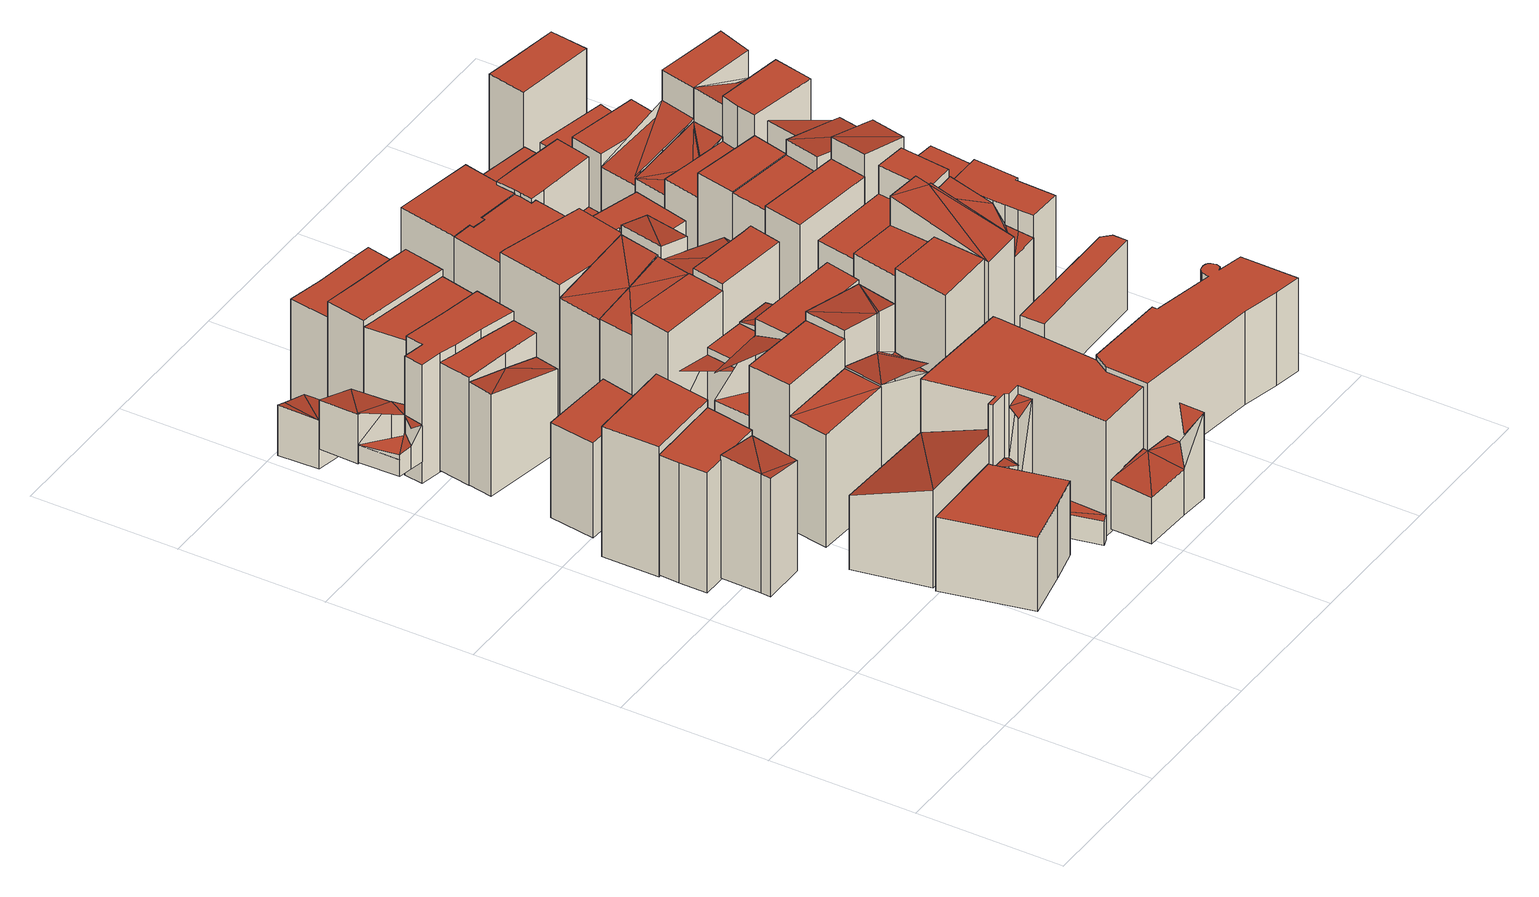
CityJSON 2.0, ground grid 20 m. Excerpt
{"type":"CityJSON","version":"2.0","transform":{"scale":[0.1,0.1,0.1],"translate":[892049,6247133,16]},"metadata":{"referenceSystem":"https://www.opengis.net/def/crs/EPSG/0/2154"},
"CityObjects":{
"building1":{"type":"Building","attributes":{"class":"Building"},"children":["building1-1"]},
"building1-1":{"type":"BuildingPart","parents":["building1"],"geometry":[{"type":"Solid","lod":"2.2","boundaries":[[[[0,1,2]],[[3,0,4]],[[2,4,0]],[[5,6,7,8,9]],[[2,1,8,9]],[[1,0,7,8]],[[0,3,6,7]],[[3,4,5,6]],[[4,2,9,5]]]],"semantics":{"surfaces":[{"type":"RoofSurface","rf_azimuth":337.53,"rf_slope":12.89},{"type":"GroundSurface"},{"type":"WallSurface","on_footprint_edge":true}],"values":[[0,0,0,1,2,2,2,2,2]]}}]},
"building2":{"type":"Building","attributes":{"class":"Building"},"children":["building2-1"]},
"building2-1":{"type":"BuildingPart","parents":["building2"],"geometry":[{"type":"Solid","lod":"2.2","boundaries":[[[[10,11,12,13,14]],[[15,16,17,18,19]],[[19,18,13,14]],[[18,17,12,13]],[[17,16,11,12]],[[16,15,10,11]],[[15,19,14,10]]]],"semantics":{"surfaces":[{"type":"GroundSurface"},{"type":"RoofSurface"},{"type":"WallSurface","on_footprint_edge":true}],"values":[[0,1,2,2,2,2,2]]}}]},
"building3":{"type":"Building","attributes":{"class":"Building"},"children":["building3-1"]},
"building3-1":{"type":"BuildingPart","parents":["building3"],"geometry":[{"type":"Solid","lod":"2.2","boundaries":[[[[20,21,22,23]],[[24,25,26,27]],[[27,26,22,23]],[[26,25,21,22]],[[25,24,20,21]],[[24,27,23,20]]]],"semantics":{"surfaces":[{"type":"GroundSurface"},{"type":"RoofSurface"},{"type":"WallSurface","on_footprint_edge":true}],"values":[[0,1,2,2,2,2]]}}]},
"building4":{"type":"Building","attributes":{"class":"Building"},"children":["building4-1"]},
"building4-1":{"type":"BuildingPart","parents":["building4"],"geometry":[{"type":"Solid","lod":"2.2","boundaries":[[[[28,29,30,31]],[[32,33,34,35]],[[35,34,30,31]],[[34,33,29,30]],[[33,32,28,29]],[[32,35,31,28]]]],"semantics":{"surfaces":[{"type":"GroundSurface"},{"type":"RoofSurface"},{"type":"WallSurface","on_footprint_edge":true}],"values":[[0,1,2,2,2,2]]}}]},
"building5":{"type":"Building","attributes":{"class":"Building"},"children":["building5-1"]},
"building5-1":{"type":"BuildingPart","parents":["building5"],"geometry":[{"type":"Solid","lod":"2.2","boundaries":[[[[36,37,38,39,40]],[[41,42,43,44,45]],[[45,44,39,40]],[[44,43,38,39]],[[43,42,37,38]],[[42,41,36,37]],[[41,45,40,36]]]],"semantics":{"surfaces":[{"type":"GroundSurface"},{"type":"RoofSurface"},{"type":"WallSurface","on_footprint_edge":true}],"values":[[0,1,2,2,2,2,2]]}}]},
"building6":{"type":"Building","attributes":{"class":"Building"},"children":["building6-1"]},
"building6-1":{"type":"BuildingPart","parents":["building6"],"geometry":[{"type":"MultiSurface","lod":"2.2","boundaries":[[[46,47,48]],[[49,50,46]],[[51,52,53]],[[54,55,56]],[[48,57,46]],[[58,59,60,61,62,63,64]],[[48,47,63,64]],[[47,46,62,63]],[[46,50,61,62]],[[50,51,60,61]],[[51,53,59,60]],[[53,56,58,59]],[[56,48,64,58]]],"semantics":{"surfaces":[{"type":"RoofSurface","rf_azimuth":333.34,"rf_slope":15.37},{"type":"RoofSurface","rf_azimuth":84.87,"rf_slope":2.56},{"type":"RoofSurface","rf_azimuth":214.62,"rf_slope":2.36},{"type":"GroundSurface"},{"type":"WallSurface","on_footprint_edge":true}],"values":[0,0,1,2,0,3,4,4,4,4,4,4,4]}}]},
"building7":{"type":"Building","attributes":{"class":"Building"},"children":["building7-1"]},
"building7-1":{"type":"BuildingPart","parents":["building7"],"geometry":[{"type":"Solid","lod":"2.2","boundaries":[[[[65,66,67]],[[68,67,66]],[[69,70,71,72]],[[68,66,71,72]],[[66,65,70,71]],[[65,67,69,70]],[[67,68,72,69]]]],"semantics":{"surfaces":[{"type":"RoofSurface","rf_azimuth":1.36,"rf_slope":14.33},{"type":"GroundSurface"},{"type":"WallSurface","on_footprint_edge":true}],"values":[[0,0,1,2,2,2,2]]}}]},
"building8":{"type":"Building","attributes":{"class":"Building"},"children":["building8-1"]},
"building8-1":{"type":"BuildingPart","parents":["building8"],"geometry":[{"type":"Solid","lod":"2.2","boundaries":[[[[73,74,75]],[[76,75,74]],[[77,78,79,80]],[[76,74,79,80]],[[74,73,78,79]],[[73,75,77,78]],[[75,76,80,77]]]],"semantics":{"surfaces":[{"type":"RoofSurface","rf_azimuth":89.06,"rf_slope":17.67},{"type":"GroundSurface"},{"type":"WallSurface","on_footprint_edge":true}],"values":[[0,0,1,2,2,2,2]]}}]},
"building9":{"type":"Building","attributes":{"class":"Building"},"children":["building9-1"]},
"building9-1":{"type":"BuildingPart","parents":["building9"],"geometry":[{"type":"Solid","lod":"2.2","boundaries":[[[[81,82,83]],[[84,83,82]],[[85,83,84]],[[86,87,88,89,90]],[[85,84,89,90]],[[84,82,88,89]],[[82,81,87,88]],[[81,83,86,87]],[[83,85,90,86]]]],"semantics":{"surfaces":[{"type":"RoofSurface","rf_azimuth":352.16,"rf_slope":15.52},{"type":"GroundSurface"},{"type":"WallSurface","on_footprint_edge":true}],"values":[[0,0,0,1,2,2,2,2,2]]}}]},
"building10":{"type":"Building","attributes":{"class":"Building"},"children":["building10-1"]},
"building10-1":{"type":"BuildingPart","parents":["building10"],"geometry":[{"type":"Solid","lod":"2.2","boundaries":[[[[91,92,93]],[[94,93,92]],[[95,96,97,98]],[[94,92,97,98]],[[92,91,96,97]],[[91,93,95,96]],[[93,94,98,95]]]],"semantics":{"surfaces":[{"type":"RoofSurface","rf_azimuth":187.7,"rf_slope":0.899},{"type":"GroundSurface"},{"type":"WallSurface","on_footprint_edge":true}],"values":[[0,0,1,2,2,2,2]]}}]},
"building11":{"type":"Building","attributes":{"class":"Building"},"children":["building11-1"]},
"building11-1":{"type":"BuildingPart","parents":["building11"],"geometry":[{"type":"Solid","lod":"2.2","boundaries":[[[[99,100,101]],[[102,101,100]],[[103,101,102]],[[104,105,106,107,108]],[[102,100,107,108]],[[100,99,106,107]],[[99,101,105,106]],[[101,103,104,105]],[[103,102,108,104]]]],"semantics":{"surfaces":[{"type":"RoofSurface","rf_azimuth":347.52,"rf_slope":13.18},{"type":"GroundSurface"},{"type":"WallSurface","on_footprint_edge":true}],"values":[[0,0,0,1,2,2,2,2,2]]}}]},
"building12":{"type":"Building","attributes":{"class":"Building"},"children":["building12-1"]},
"building12-1":{"type":"BuildingPart","parents":["building12"],"geometry":[{"type":"Solid","lod":"2.2","boundaries":[[[[109,110,111,112]],[[113,114,115,116]],[[116,115,111,112]],[[115,114,110,111]],[[114,113,109,110]],[[113,116,112,109]]]],"semantics":{"surfaces":[{"type":"GroundSurface"},{"type":"RoofSurface"},{"type":"WallSurface","on_footprint_edge":true}],"values":[[0,1,2,2,2,2]]}}]},
"building13":{"type":"Building","attributes":{"class":"Building"},"children":["building13-1"]},
"building13-1":{"type":"BuildingPart","parents":["building13"],"geometry":[{"type":"Solid","lod":"2.2","boundaries":[[[[117,118,119]],[[120,119,118]],[[121,122,123,124]],[[120,118,123,124]],[[118,117,122,123]],[[117,119,121,122]],[[119,120,124,121]]]],"semantics":{"surfaces":[{"type":"RoofSurface","rf_azimuth":191.94,"rf_slope":2.48},{"type":"GroundSurface"},{"type":"WallSurface","on_footprint_edge":true}],"values":[[0,0,1,2,2,2,2]]}}]},
"building14":{"type":"Building","attributes":{"class":"Building"},"children":["building14-1"]},
"building14-1":{"type":"BuildingPart","parents":["building14"],"geometry":[{"type":"MultiSurface","lod":"2.2","boundaries":[[[125,126,127]],[[128,129,130]],[[131,132,133,134]],[[128,130,133,134]],[[130,125,132,133]],[[125,127,131,132]],[[127,128,134,131]]],"semantics":{"surfaces":[{"type":"RoofSurface","rf_azimuth":100.37,"rf_slope":19.71},{"type":"RoofSurface","rf_azimuth":135.81,"rf_slope":1.89},{"type":"GroundSurface"},{"type":"WallSurface","on_footprint_edge":true}],"values":[0,1,2,3,3,3,3]}}]},
"building15":{"type":"Building","attributes":{"class":"Building"},"children":["building15-1"]},
"building15-1":{"type":"BuildingPart","parents":["building15"],"geometry":[{"type":"Solid","lod":"2.2","boundaries":[[[[135,136,137,138,139,140,141]],[[142,143,144,145,146,147,148]],[[148,147,140,141]],[[147,146,139,140]],[[146,145,138,139]],[[145,144,137,138]],[[144,143,136,137]],[[143,142,135,136]],[[142,148,141,135]]]],"semantics":{"surfaces":[{"type":"GroundSurface"},{"type":"RoofSurface"},{"type":"WallSurface","on_footprint_edge":true}],"values":[[0,1,2,2,2,2,2,2,2]]}}]},
"building16":{"type":"Building","attributes":{"class":"Building"},"children":["building16-1"]},
"building16-1":{"type":"BuildingPart","parents":["building16"],"geometry":[{"type":"Solid","lod":"2.2","boundaries":[[[[149,150,151,152,153,154,155,156,157,158]],[[159,160,161,162,163,164,165,166,167,168]],[[168,167,157,158]],[[167,166,156,157]],[[166,165,155,156]],[[165,164,154,155]],[[164,163,153,154]],[[163,162,152,153]],[[162,161,151,152]],[[161,160,150,151]],[[160,159,149,150]],[[159,168,158,149]]]],"semantics":{"surfaces":[{"type":"GroundSurface"},{"type":"RoofSurface"},{"type":"WallSurface","on_footprint_edge":true}],"values":[[0,1,2,2,2,2,2,2,2,2,2,2]]}}]},
"building17":{"type":"Building","attributes":{"class":"Building"},"children":["building17-1"]},
"building17-1":{"type":"BuildingPart","parents":["building17"],"geometry":[{"type":"MultiSurface","lod":"2.2","boundaries":[[[169,170,171]],[[172,173,174]],[[175,176,177,178]],[[172,174,177,178]],[[174,169,176,177]],[[169,171,175,176]],[[171,172,178,175]]],"semantics":{"surfaces":[{"type":"RoofSurface","rf_azimuth":242.6,"rf_slope":19.78},{"type":"RoofSurface","rf_azimuth":347.94,"rf_slope":7.78},{"type":"GroundSurface"},{"type":"WallSurface","on_footprint_edge":true}],"values":[0,1,2,3,3,3,3]}}]},
"building18":{"type":"Building","attributes":{"class":"Building"},"children":["building18-1"]},
"building18-1":{"type":"BuildingPart","parents":["building18"],"geometry":[{"type":"MultiSurface","lod":"2.2","boundaries":[[[179,180,181]],[[182,183,184]],[[185,181,180]],[[186,187,188]],[[188,189,186]],[[190,191,192,193,194,195,196]],[[188,182,195,196]],[[182,184,194,195]],[[184,179,193,194]],[[179,181,192,193]],[[181,185,191,192]],[[185,189,190,191]],[[189,188,196,190]]],"semantics":{"surfaces":[{"type":"RoofSurface","rf_azimuth":76.43,"rf_slope":6.16},{"type":"RoofSurface","rf_azimuth":339.1,"rf_slope":5.64},{"type":"RoofSurface","rf_azimuth":169.09,"rf_slope":18.82},{"type":"GroundSurface"},{"type":"WallSurface","on_footprint_edge":true}],"values":[0,1,0,2,2,3,4,4,4,4,4,4,4]}}]},
"building19":{"type":"Building","attributes":{"class":"Building"},"children":["building19-1"]},
"building19-1":{"type":"BuildingPart","parents":["building19"],"geometry":[{"type":"Solid","lod":"2.2","boundaries":[[[[197,198,199,200,201,202]],[[203,204,205,206,207,208]],[[208,207,201,202]],[[207,206,200,201]],[[206,205,199,200]],[[205,204,198,199]],[[204,203,197,198]],[[203,208,202,197]]]],"semantics":{"surfaces":[{"type":"GroundSurface"},{"type":"RoofSurface"},{"type":"WallSurface","on_footprint_edge":true}],"values":[[0,1,2,2,2,2,2,2]]}}]},
"building20":{"type":"Building","attributes":{"class":"Building"},"children":["building20-1"]},
"building20-1":{"type":"BuildingPart","parents":["building20"],"geometry":[{"type":"MultiSurface","lod":"2.2","boundaries":[[[209,210,211]],[[212,213,214]],[[215,212,214]],[[216,214,213]],[[214,216,217]],[[217,218,214]],[[219,220,221,222,223,224,225,226]],[[217,210,225,226]],[[210,216,224,225]],[[216,213,223,224]],[[213,212,222,223]],[[212,215,221,222]],[[215,214,220,221]],[[214,218,219,220]],[[218,217,226,219]]],"semantics":{"surfaces":[{"type":"RoofSurface","rf_azimuth":185.49,"rf_slope":11.8},{"type":"RoofSurface","rf_azimuth":265.95,"rf_slope":5.2},{"type":"GroundSurface"},{"type":"WallSurface","on_footprint_edge":true}],"values":[0,1,1,1,1,1,2,3,3,3,3,3,3,3,3]}}]},
"building21":{"type":"Building","attributes":{"class":"Building"},"children":["building21-1"]},
"building21-1":{"type":"BuildingPart","parents":["building21"],"geometry":[{"type":"Solid","lod":"2.2","boundaries":[[[[227,228,229,230]],[[231,232,233,234]],[[234,233,229,230]],[[233,232,228,229]],[[232,231,227,228]],[[231,234,230,227]]]],"semantics":{"surfaces":[{"type":"GroundSurface"},{"type":"RoofSurface"},{"type":"WallSurface","on_footprint_edge":true}],"values":[[0,1,2,2,2,2]]}}]},
"building22":{"type":"Building","attributes":{"class":"Building"},"children":["building22-1"]},
"building22-1":{"type":"BuildingPart","parents":["building22"],"geometry":[{"type":"Solid","lod":"2.2","boundaries":[[[[235,236,237,238,239,240,241,242,243,244,245,246,247]],[[248,249,250,251,252,253,254,255,256,257,258,259,260]],[[260,259,246,247]],[[259,258,245,246]],[[258,257,244,245]],[[257,256,243,244]],[[256,255,242,243]],[[255,254,241,242]],[[254,253,240,241]],[[253,252,239,240]],[[252,251,238,239]],[[251,250,237,238]],[[250,249,236,237]],[[249,248,235,236]],[[248,260,247,235]]]],"semantics":{"surfaces":[{"type":"GroundSurface"},{"type":"RoofSurface"},{"type":"WallSurface","on_footprint_edge":true}],"values":[[0,1,2,2,2,2,2,2,2,2,2,2,2,2,2]]}}]},
"building23":{"type":"Building","attributes":{"class":"Building"},"children":["building23-1"]},
"building23-1":{"type":"BuildingPart","parents":["building23"],"geometry":[{"type":"MultiSurface","lod":"2.2","boundaries":[[[261,262,263]],[[264,261,265]],[[266,267,268]],[[263,265,261]],[[269,270,271,272,273,274]],[[263,262,273,274]],[[262,261,272,273]],[[261,264,271,272]],[[264,266,270,271]],[[266,268,269,270]],[[268,263,274,269]]],"semantics":{"surfaces":[{"type":"RoofSurface","rf_azimuth":349.62,"rf_slope":15.79},{"type":"RoofSurface","rf_azimuth":204.86,"rf_slope":2.83},{"type":"GroundSurface"},{"type":"WallSurface","on_footprint_edge":true}],"values":[0,0,1,0,2,3,3,3,3,3,3]}}]},
"building24":{"type":"Building","attributes":{"class":"Building"},"children":["building24-1"]},
"building24-1":{"type":"BuildingPart","parents":["building24"],"geometry":[{"type":"Solid","lod":"2.2","boundaries":[[[[275,276,277,278,279,280]],[[281,282,283,284,285,286]],[[286,285,279,280]],[[285,284,278,279]],[[284,283,277,278]],[[283,282,276,277]],[[282,281,275,276]],[[281,286,280,275]]]],"semantics":{"surfaces":[{"type":"GroundSurface"},{"type":"RoofSurface"},{"type":"WallSurface","on_footprint_edge":true}],"values":[[0,1,2,2,2,2,2,2]]}}]},
"building25":{"type":"Building","attributes":{"class":"Building"},"children":["building25-1"]},
"building25-1":{"type":"BuildingPart","parents":["building25"],"geometry":[{"type":"Solid","lod":"2.2","boundaries":[[[[287,288,289,290]],[[291,292,293,294]],[[294,293,289,290]],[[293,292,288,289]],[[292,291,287,288]],[[291,294,290,287]]]],"semantics":{"surfaces":[{"type":"GroundSurface"},{"type":"RoofSurface"},{"type":"WallSurface","on_footprint_edge":true}],"values":[[0,1,2,2,2,2]]}}]},
"building26":{"type":"Building","attributes":{"class":"Building"},"children":["building26-1"]},
"building26-1":{"type":"BuildingPart","parents":["building26"],"geometry":[{"type":"Solid","lod":"2.2","boundaries":[[[[295,296,297]],[[297,296,298]],[[299,298,296]],[[300,298,299]],[[301,302,303,304,305,306]],[[299,296,305,306]],[[296,295,304,305]],[[295,297,303,304]],[[297,298,302,303]],[[298,300,301,302]],[[300,299,306,301]]]],"semantics":{"surfaces":[{"type":"RoofSurface","rf_azimuth":348.46,"rf_slope":11.84},{"type":"GroundSurface"},{"type":"WallSurface","on_footprint_edge":true}],"values":[[0,0,0,0,1,2,2,2,2,2,2]]}}]},
"building27":{"type":"Building","attributes":{"class":"Building"},"children":["building27-1"]},
"building27-1":{"type":"BuildingPart","parents":["building27"],"geometry":[{"type":"Solid","lod":"2.2","boundaries":[[[[307,308,309,310,311,312,313,314]],[[315,316,317,318,319,320,321,322]],[[322,321,313,314]],[[321,320,312,313]],[[320,319,311,312]],[[319,318,310,311]],[[318,317,309,310]],[[317,316,308,309]],[[316,315,307,308]],[[315,322,314,307]]]],"semantics":{"surfaces":[{"type":"GroundSurface"},{"type":"RoofSurface"},{"type":"WallSurface","on_footprint_edge":true}],"values":[[0,1,2,2,2,2,2,2,2,2]]}}]},
"building28":{"type":"Building","attributes":{"class":"Building"},"children":["building28-1"]},
"building28-1":{"type":"BuildingPart","parents":["building28"],"geometry":[{"type":"Solid","lod":"2.2","boundaries":[[[[323,324,325,326,327]],[[328,329,330,331,332]],[[332,331,326,327]],[[331,330,325,326]],[[330,329,324,325]],[[329,328,323,324]],[[328,332,327,323]]]],"semantics":{"surfaces":[{"type":"GroundSurface"},{"type":"RoofSurface"},{"type":"WallSurface","on_footprint_edge":true}],"values":[[0,1,2,2,2,2,2]]}}]},
"building29":{"type":"Building","attributes":{"class":"Building"},"children":["building29-1"]},
"building29-1":{"type":"BuildingPart","parents":["building29"],"geometry":[{"type":"Solid","lod":"2.2","boundaries":[[[[333,334,335]],[[336,335,334]],[[335,336,337]],[[338,339,340,341,342]],[[337,336,341,342]],[[336,334,340,341]],[[334,333,339,340]],[[333,335,338,339]],[[335,337,342,338]]]],"semantics":{"surfaces":[{"type":"RoofSurface","rf_azimuth":166.73,"rf_slope":17.12},{"type":"GroundSurface"},{"type":"WallSurface","on_footprint_edge":true}],"values":[[0,0,0,1,2,2,2,2,2]]}}]},
"building30":{"type":"Building","attributes":{"class":"Building"},"children":["building30-1"]},
"building30-1":{"type":"BuildingPart","parents":["building30"],"geometry":[{"type":"Solid","lod":"2.2","boundaries":[[[[343,344,345]],[[346,345,344]],[[347,348,349,350]],[[346,344,349,350]],[[344,343,348,349]],[[343,345,347,348]],[[345,346,350,347]]]],"semantics":{"surfaces":[{"type":"RoofSurface","rf_azimuth":80.24,"rf_slope":13.51},{"type":"GroundSurface"},{"type":"WallSurface","on_footprint_edge":true}],"values":[[0,0,1,2,2,2,2]]}}]},
"building31":{"type":"Building","attributes":{"class":"Building"},"children":["building31-1"]},
"building31-1":{"type":"BuildingPart","parents":["building31"],"geometry":[{"type":"Solid","lod":"2.2","boundaries":[[[[351,352,335]],[[353,351,335]],[[354,353,335]],[[355,356,357,358,359]],[[335,352,358,359]],[[352,351,357,358]],[[351,353,356,357]],[[353,354,355,356]],[[354,335,359,355]]]],"semantics":{"surfaces":[{"type":"RoofSurface","rf_azimuth":167.87,"rf_slope":19.15},{"type":"GroundSurface"},{"type":"WallSurface","on_footprint_edge":true}],"values":[[0,0,0,1,2,2,2,2,2]]}}]},
"building32":{"type":"Building","attributes":{"class":"Building"},"children":["building32-1"]},
"building32-1":{"type":"BuildingPart","parents":["building32"],"geometry":[{"type":"Solid","lod":"2.2","boundaries":[[[[360,361,362,363]],[[364,365,366,367]],[[367,366,362,363]],[[366,365,361,362]],[[365,364,360,361]],[[364,367,363,360]]]],"semantics":{"surfaces":[{"type":"GroundSurface"},{"type":"RoofSurface"},{"type":"WallSurface","on_footprint_edge":true}],"values":[[0,1,2,2,2,2]]}}]},
"building33":{"type":"Building","attributes":{"class":"Building"},"children":["building33-1"]},
"building33-1":{"type":"BuildingPart","parents":["building33"],"geometry":[{"type":"Solid","lod":"2.2","boundaries":[[[[368,369,370,371,372]],[[373,374,375,376,377]],[[377,376,371,372]],[[376,375,370,371]],[[375,374,369,370]],[[374,373,368,369]],[[373,377,372,368]]]],"semantics":{"surfaces":[{"type":"GroundSurface"},{"type":"RoofSurface"},{"type":"WallSurface","on_footprint_edge":true}],"values":[[0,1,2,2,2,2,2]]}}]},
"building34":{"type":"Building","attributes":{"class":"Building"},"children":["building34-1"]},
"building34-1":{"type":"BuildingPart","parents":["building34"],"geometry":[{"type":"Solid","lod":"2.2","boundaries":[[[[378,379,380,381,382]],[[383,384,385,386,387]],[[387,386,381,382]],[[386,385,380,381]],[[385,384,379,380]],[[384,383,378,379]],[[383,387,382,378]]]],"semantics":{"surfaces":[{"type":"GroundSurface"},{"type":"RoofSurface"},{"type":"WallSurface","on_footprint_edge":true}],"values":[[0,1,2,2,2,2,2]]}}]},
"building35":{"type":"Building","attributes":{"class":"Building"},"children":["building35-1"]},
"building35-1":{"type":"BuildingPart","parents":["building35"],"geometry":[{"type":"Solid","lod":"2.2","boundaries":[[[[388,389,390,391]],[[392,393,394,395]],[[395,394,390,391]],[[394,393,389,390]],[[393,392,388,389]],[[392,395,391,388]]]],"semantics":{"surfaces":[{"type":"GroundSurface"},{"type":"RoofSurface"},{"type":"WallSurface","on_footprint_edge":true}],"values":[[0,1,2,2,2,2]]}}]},
"building36":{"type":"Building","attributes":{"class":"Building"},"children":["building36-1"]},
"building36-1":{"type":"BuildingPart","parents":["building36"],"geometry":[{"type":"Solid","lod":"2.2","boundaries":[[[[396,397,398]],[[399,396,398]],[[400,401,402,403]],[[398,397,402,403]],[[397,396,401,402]],[[396,399,400,401]],[[399,398,403,400]]]],"semantics":{"surfaces":[{"type":"RoofSurface","rf_azimuth":350,"rf_slope":13.06},{"type":"GroundSurface"},{"type":"WallSurface","on_footprint_edge":true}],"values":[[0,0,1,2,2,2,2]]}}]},
"building37":{"type":"Building","attributes":{"class":"Building"},"children":["building37-1"]},
"building37-1":{"type":"BuildingPart","parents":["building37"],"geometry":[{"type":"Solid","lod":"2.2","boundaries":[[[[404,405,406]],[[407,406,405]],[[408,406,407]],[[409,406,408]],[[410,411,412,413,414,415]],[[409,408,414,415]],[[408,407,413,414]],[[407,405,412,413]],[[405,404,411,412]],[[404,406,410,411]],[[406,409,415,410]]]],"semantics":{"surfaces":[{"type":"RoofSurface","rf_azimuth":347.18,"rf_slope":13.83},{"type":"GroundSurface"},{"type":"WallSurface","on_footprint_edge":true}],"values":[[0,0,0,0,1,2,2,2,2,2,2]]}}]},
"building38":{"type":"Building","attributes":{"class":"Building"},"children":["building38-1"]},
"building38-1":{"type":"BuildingPart","parents":["building38"],"geometry":[{"type":"Solid","lod":"2.2","boundaries":[[[[416,417,418,419,420,421,422,423,424,425,426,427,428,429,430,431,432,433,434,435,436,437,438,439]],[[440,441,442,443,444,445,446,447,448,449,450,451,452,453,454,455,456,457,458,459,460,461,462,463]],[[463,462,438,439]],[[462,461,437,438]],[[461,460,436,437]],[[460,459,435,436]],[[459,458,434,435]],[[458,457,433,434]],[[457,456,432,433]],[[456,455,431,432]],[[455,454,430,431]],[[454,453,429,430]],[[453,452,428,429]],[[452,451,427,428]],[[451,450,426,427]],[[450,449,425,426]],[[449,448,424,425]],[[448,447,423,424]],[[447,446,422,423]],[[446,445,421,422]],[[445,444,420,421]],[[444,443,419,420]],[[443,442,418,419]],[[442,441,417,418]],[[441,440,416,417]],[[440,463,439,416]]]],"semantics":{"surfaces":[{"type":"GroundSurface"},{"type":"RoofSurface"},{"type":"WallSurface","on_footprint_edge":true}],"values":[[0,1,2,2,2,2,2,2,2,2,2,2,2,2,2,2,2,2,2,2,2,2,2,2,2,2]]}}]},
"building39":{"type":"Building","attributes":{"class":"Building"},"children":["building39-1"]},
"building39-1":{"type":"BuildingPart","parents":["building39"],"geometry":[{"type":"Solid","lod":"2.2","boundaries":[[[[464,465,466,467,468,469,470,471,472,473,474,475]],[[476,477,478,479,480,481,482,483,484,485,486,487]],[[487,486,474,475]],[[486,485,473,474]],[[485,484,472,473]],[[484,483,471,472]],[[483,482,470,471]],[[482,481,469,470]],[[481,480,468,469]],[[480,479,467,468]],[[479,478,466,467]],[[478,477,465,466]],[[477,476,464,465]],[[476,487,475,464]]]],"semantics":{"surfaces":[{"type":"GroundSurface"},{"type":"RoofSurface"},{"type":"WallSurface","on_footprint_edge":true}],"values":[[0,1,2,2,2,2,2,2,2,2,2,2,2,2]]}}]},
"building40":{"type":"Building","attributes":{"class":"Building"},"children":["building40-1"]},
"building40-1":{"type":"BuildingPart","parents":["building40"],"geometry":[{"type":"Solid","lod":"2.2","boundaries":[[[[390,389,488,489]],[[490,491,492,493]],[[493,492,488,489]],[[492,491,389,488]],[[491,490,390,389]],[[490,493,489,390]]]],"semantics":{"surfaces":[{"type":"GroundSurface"},{"type":"RoofSurface"},{"type":"WallSurface","on_footprint_edge":true}],"values":[[0,1,2,2,2,2]]}}]},
"building41":{"type":"Building","attributes":{"class":"Building"},"children":["building41-1"]},
"building41-1":{"type":"BuildingPart","parents":["building41"],"geometry":[{"type":"Solid","lod":"2.2","boundaries":[[[[494,495,496,497,498,499,500,501,502,503]],[[504,505,506,507,508,509,510,511,512,513]],[[513,512,502,503]],[[512,511,501,502]],[[511,510,500,501]],[[510,509,499,500]],[[509,508,498,499]],[[508,507,497,498]],[[507,506,496,497]],[[506,505,495,496]],[[505,504,494,495]],[[504,513,503,494]]]],"semantics":{"surfaces":[{"type":"GroundSurface"},{"type":"RoofSurface"},{"type":"WallSurface","on_footprint_edge":true}],"values":[[0,1,2,2,2,2,2,2,2,2,2,2]]}}]},
"building42":{"type":"Building","attributes":{"class":"Building"},"children":["building42-1"]},
"building42-1":{"type":"BuildingPart","parents":["building42"],"geometry":[{"type":"Solid","lod":"2.2","boundaries":[[[[514,515,516]],[[517,518,514]],[[517,514,519]],[[516,519,514]],[[520,521,522,523,524,525]],[[516,515,524,525]],[[515,514,523,524]],[[514,518,522,523]],[[518,517,521,522]],[[517,519,520,521]],[[519,516,525,520]]]],"semantics":{"surfaces":[{"type":"RoofSurface","rf_azimuth":262.3,"rf_slope":13.16},{"type":"GroundSurface"},{"type":"WallSurface","on_footprint_edge":true}],"values":[[0,0,0,0,1,2,2,2,2,2,2]]}}]},
"building43":{"type":"Building","attributes":{"class":"Building"},"children":["building43-1"]},
"building43-1":{"type":"BuildingPart","parents":["building43"],"geometry":[{"type":"Solid","lod":"2.2","boundaries":[[[[526,527,528,529]],[[530,531,532,533]],[[533,532,528,529]],[[532,531,527,528]],[[531,530,526,527]],[[530,533,529,526]]]],"semantics":{"surfaces":[{"type":"GroundSurface"},{"type":"RoofSurface"},{"type":"WallSurface","on_footprint_edge":true}],"values":[[0,1,2,2,2,2]]}}]},
"building44":{"type":"Building","attributes":{"class":"Building"},"children":["building44-1"]},
"building44-1":{"type":"BuildingPart","parents":["building44"],"geometry":[{"type":"Solid","lod":"2.2","boundaries":[[[[534,535,536,537,538,539]],[[540,541,542,543,544,545]],[[545,544,538,539]],[[544,543,537,538]],[[543,542,536,537]],[[542,541,535,536]],[[541,540,534,535]],[[540,545,539,534]]]],"semantics":{"surfaces":[{"type":"GroundSurface"},{"type":"RoofSurface"},{"type":"WallSurface","on_footprint_edge":true}],"values":[[0,1,2,2,2,2,2,2]]}}]},
"building45":{"type":"Building","attributes":{"class":"Building"},"children":["building45-1"]},
"building45-1":{"type":"BuildingPart","parents":["building45"],"geometry":[{"type":"Solid","lod":"2.2","boundaries":[[[[546,547,548,549,550]],[[551,552,553,554,555]],[[555,554,549,550]],[[554,553,548,549]],[[553,552,547,548]],[[552,551,546,547]],[[551,555,550,546]]]],"semantics":{"surfaces":[{"type":"GroundSurface"},{"type":"RoofSurface"},{"type":"WallSurface","on_footprint_edge":true}],"values":[[0,1,2,2,2,2,2]]}}]},
"building46":{"type":"Building","attributes":{"class":"Building"},"children":["building46-1"]},
"building46-1":{"type":"BuildingPart","parents":["building46"],"geometry":[{"type":"Solid","lod":"2.2","boundaries":[[[[556,557,558,559]],[[560,561,562,563]],[[563,562,558,559]],[[562,561,557,558]],[[561,560,556,557]],[[560,563,559,556]]]],"semantics":{"surfaces":[{"type":"GroundSurface"},{"type":"RoofSurface"},{"type":"WallSurface","on_footprint_edge":true}],"values":[[0,1,2,2,2,2]]}}]},
"building47":{"type":"Building","attributes":{"class":"Building"},"children":["building47-1"]},
"building47-1":{"type":"BuildingPart","parents":["building47"],"geometry":[{"type":"MultiSurface","lod":"2.2","boundaries":[[[564,565,566]],[[567,568,569]],[[570,567,569]],[[571,570,569]],[[566,572,564]],[[573,574,575,576,577,578,579]],[[566,565,578,579]],[[565,564,577,578]],[[564,567,576,577]],[[567,570,575,576]],[[570,571,574,575]],[[571,569,573,574]],[[569,566,579,573]]],"semantics":{"surfaces":[{"type":"RoofSurface","rf_azimuth":261,"rf_slope":11.95},{"type":"RoofSurface","rf_azimuth":269.82,"rf_slope":3.45},{"type":"GroundSurface"},{"type":"WallSurface","on_footprint_edge":true}],"values":[0,1,1,1,0,2,3,3,3,3,3,3,3]}}]},
"building48":{"type":"Building","attributes":{"class":"Building"},"children":["building48-1"]},
"building48-1":{"type":"BuildingPart","parents":["building48"],"geometry":[{"type":"Solid","lod":"2.2","boundaries":[[[[580,581,582,583]],[[584,585,586,587]],[[587,586,582,583]],[[586,585,581,582]],[[585,584,580,581]],[[584,587,583,580]]]],"semantics":{"surfaces":[{"type":"GroundSurface"},{"type":"RoofSurface"},{"type":"WallSurface","on_footprint_edge":true}],"values":[[0,1,2,2,2,2]]}}]},
"building49":{"type":"Building","attributes":{"class":"Building"},"children":["building49-1"]},
"building49-1":{"type":"BuildingPart","parents":["building49"],"geometry":[{"type":"Solid","lod":"2.2","boundaries":[[[[588,589,590,591,592,593,594,595]],[[596,597,598,599,600,601,602,603]],[[603,602,594,595]],[[602,601,593,594]],[[601,600,592,593]],[[600,599,591,592]],[[599,598,590,591]],[[598,597,589,590]],[[597,596,588,589]],[[596,603,595,588]]]],"semantics":{"surfaces":[{"type":"GroundSurface"},{"type":"RoofSurface"},{"type":"WallSurface","on_footprint_edge":true}],"values":[[0,1,2,2,2,2,2,2,2,2]]}}]},
"building50":{"type":"Building","attributes":{"class":"Building"},"children":["building50-1"]},
"building50-1":{"type":"BuildingPart","parents":["building50"],"geometry":[{"type":"Solid","lod":"2.2","boundaries":[[[[604,605,606,607]],[[608,609,610,611]],[[611,610,606,607]],[[610,609,605,606]],[[609,608,604,605]],[[608,611,607,604]]]],"semantics":{"surfaces":[{"type":"GroundSurface"},{"type":"RoofSurface"},{"type":"WallSurface","on_footprint_edge":true}],"values":[[0,1,2,2,2,2]]}}]},
"building51":{"type":"Building","attributes":{"class":"Building"},"children":["building51-1"]},
"building51-1":{"type":"BuildingPart","parents":["building51"],"geometry":[{"type":"Solid","lod":"2.2","boundaries":[[[[612,613,614,615,616]],[[617,618,619,620,621]],[[621,620,615,616]],[[620,619,614,615]],[[619,618,613,614]],[[618,617,612,613]],[[617,621,616,612]]]],"semantics":{"surfaces":[{"type":"GroundSurface"},{"type":"RoofSurface"},{"type":"WallSurface","on_footprint_edge":true}],"values":[[0,1,2,2,2,2,2]]}}]},
"building52":{"type":"Building","attributes":{"class":"Building"},"children":["building52-1"]},
"building52-1":{"type":"BuildingPart","parents":["building52"],"geometry":[{"type":"Solid","lod":"2.2","boundaries":[[[[622,623,624,625]],[[626,627,628,629]],[[629,628,624,625]],[[628,627,623,624]],[[627,626,622,623]],[[626,629,625,622]]]],"semantics":{"surfaces":[{"type":"GroundSurface"},{"type":"RoofSurface"},{"type":"WallSurface","on_footprint_edge":true}],"values":[[0,1,2,2,2,2]]}}]},
"building53":{"type":"Building","attributes":{"class":"Building"},"children":["building53-1"]},
"building53-1":{"type":"BuildingPart","parents":["building53"],"geometry":[{"type":"Solid","lod":"2.2","boundaries":[[[[630,631,632,633,634]],[[635,636,637,638,639]],[[639,638,633,634]],[[638,637,632,633]],[[637,636,631,632]],[[636,635,630,631]],[[635,639,634,630]]]],"semantics":{"surfaces":[{"type":"GroundSurface"},{"type":"RoofSurface"},{"type":"WallSurface","on_footprint_edge":true}],"values":[[0,1,2,2,2,2,2]]}}]},
"building54":{"type":"Building","attributes":{"class":"Building"},"children":["building54-1"]},
"building54-1":{"type":"BuildingPart","parents":["building54"],"geometry":[{"type":"Solid","lod":"2.2","boundaries":[[[[640,641,642,643,644,645,646,647,648]],[[649,650,651,652,653,654,655,656,657]],[[657,656,647,648]],[[656,655,646,647]],[[655,654,645,646]],[[654,653,644,645]],[[653,652,643,644]],[[652,651,642,643]],[[651,650,641,642]],[[650,649,640,641]],[[649,657,648,640]]]],"semantics":{"surfaces":[{"type":"GroundSurface"},{"type":"RoofSurface"},{"type":"WallSurface","on_footprint_edge":true}],"values":[[0,1,2,2,2,2,2,2,2,2,2]]}}]},
"building55":{"type":"Building","attributes":{"class":"Building"},"children":["building55-1"]},
"building55-1":{"type":"BuildingPart","parents":["building55"],"geometry":[{"type":"Solid","lod":"2.2","boundaries":[[[[658,659,660,661,662,663,664,665]],[[666,667,668,669,670,671,672,673]],[[673,672,664,665]],[[672,671,663,664]],[[671,670,662,663]],[[670,669,661,662]],[[669,668,660,661]],[[668,667,659,660]],[[667,666,658,659]],[[666,673,665,658]]]],"semantics":{"surfaces":[{"type":"GroundSurface"},{"type":"RoofSurface"},{"type":"WallSurface","on_footprint_edge":true}],"values":[[0,1,2,2,2,2,2,2,2,2]]}}]},
"building56":{"type":"Building","attributes":{"class":"Building"},"children":["building56-1"]},
"building56-1":{"type":"BuildingPart","parents":["building56"],"geometry":[{"type":"Solid","lod":"2.2","boundaries":[[[[674,675,676,677]],[[678,679,680,681]],[[681,680,676,677]],[[680,679,675,676]],[[679,678,674,675]],[[678,681,677,674]]]],"semantics":{"surfaces":[{"type":"GroundSurface"},{"type":"RoofSurface"},{"type":"WallSurface","on_footprint_edge":true}],"values":[[0,1,2,2,2,2]]}}]},
"building57":{"type":"Building","attributes":{"class":"Building"},"children":["building57-1"]},
"building57-1":{"type":"BuildingPart","parents":["building57"],"geometry":[{"type":"Solid","lod":"2.2","boundaries":[[[[682,683,684]],[[685,682,684]],[[686,687,688,689]],[[684,683,688,689]],[[683,682,687,688]],[[682,685,686,687]],[[685,684,689,686]]]],"semantics":{"surfaces":[{"type":"RoofSurface","rf_azimuth":348.5,"rf_slope":12.48},{"type":"GroundSurface"},{"type":"WallSurface","on_footprint_edge":true}],"values":[[0,0,1,2,2,2,2]]}}]},
"building58":{"type":"Building","attributes":{"class":"Building"},"children":["building58-1"]},
"building58-1":{"type":"BuildingPart","parents":["building58"],"geometry":[{"type":"MultiSurface","lod":"2.2","boundaries":[[[690,691,692]],[[693,694,695]],[[696,697,698]],[[690,699,697]],[[699,690,692]],[[700,701,702,703,704,705,706]],[[692,691,705,706]],[[691,690,704,705]],[[690,697,703,704]],[[697,696,702,703]],[[696,693,701,702]],[[693,699,700,701]],[[699,692,706,700]]],"semantics":{"surfaces":[{"type":"RoofSurface","rf_azimuth":162.93,"rf_slope":16.37},{"type":"RoofSurface","rf_azimuth":166.33,"rf_slope":17.08},{"type":"GroundSurface"},{"type":"WallSurface","on_footprint_edge":true}],"values":[0,1,0,0,0,2,3,3,3,3,3,3,3]}}]},
"building59":{"type":"Building","attributes":{"class":"Building"},"children":["building59-1"]},
"building59-1":{"type":"BuildingPart","parents":["building59"],"geometry":[{"type":"Solid","lod":"2.2","boundaries":[[[[707,708,709]],[[710,707,709]],[[711,712,713,714]],[[709,708,713,714]],[[708,707,712,713]],[[707,710,711,712]],[[710,709,714,711]]]],"semantics":{"surfaces":[{"type":"RoofSurface","rf_azimuth":349.94,"rf_slope":13.55},{"type":"GroundSurface"},{"type":"WallSurface","on_footprint_edge":true}],"values":[[0,0,1,2,2,2,2]]}}]},
"building60":{"type":"Building","attributes":{"class":"Building"},"children":["building60-1"]},
"building60-1":{"type":"BuildingPart","parents":["building60"],"geometry":[{"type":"MultiSurface","lod":"2.2","boundaries":[[[715,716,717]],[[718,719,720]],[[721,722,723,724]],[[717,716,723,724]],[[716,719,722,723]],[[719,718,721,722]],[[718,717,724,721]]],"semantics":{"surfaces":[{"type":"RoofSurface","rf_azimuth":166.95,"rf_slope":15.31},{"type":"RoofSurface","rf_azimuth":166.25,"rf_slope":15.93},{"type":"GroundSurface"},{"type":"WallSurface","on_footprint_edge":true}],"values":[0,1,2,3,3,3,3]}}]},
"building61":{"type":"Building","attributes":{"class":"Building"},"children":["building61-1"]},
"building61-1":{"type":"BuildingPart","parents":["building61"],"geometry":[{"type":"MultiSurface","lod":"2.2","boundaries":[[[725,726,727]],[[728,729,730]],[[731,732,733,734]],[[728,730,733,734]],[[730,725,732,733]],[[725,727,731,732]],[[727,728,734,731]]],"semantics":{"surfaces":[{"type":"RoofSurface","rf_azimuth":347.78,"rf_slope":13.39},{"type":"RoofSurface","rf_azimuth":350.06,"rf_slope":12.7},{"type":"GroundSurface"},{"type":"WallSurface","on_footprint_edge":true}],"values":[0,1,2,3,3,3,3]}}]},
"building62":{"type":"Building","attributes":{"class":"Building"},"children":["building62-1"]},
"building62-1":{"type":"BuildingPart","parents":["building62"],"geometry":[{"type":"Solid","lod":"2.2","boundaries":[[[[735,736,737,738]],[[739,740,741,742]],[[742,741,737,738]],[[741,740,736,737]],[[740,739,735,736]],[[739,742,738,735]]]],"semantics":{"surfaces":[{"type":"GroundSurface"},{"type":"RoofSurface"},{"type":"WallSurface","on_footprint_edge":true}],"values":[[0,1,2,2,2,2]]}}]},
"building63":{"type":"Building","attributes":{"class":"Building"},"children":["building63-1"]},
"building63-1":{"type":"BuildingPart","parents":["building63"],"geometry":[{"type":"Solid","lod":"2.2","boundaries":[[[[743,744,745,746,747]],[[748,749,750,751,752]],[[752,751,746,747]],[[751,750,745,746]],[[750,749,744,745]],[[749,748,743,744]],[[748,752,747,743]]]],"semantics":{"surfaces":[{"type":"GroundSurface"},{"type":"RoofSurface"},{"type":"WallSurface","on_footprint_edge":true}],"values":[[0,1,2,2,2,2,2]]}}]},
"building64":{"type":"Building","attributes":{"class":"Building"},"children":["building64-1"]},
"building64-1":{"type":"BuildingPart","parents":["building64"],"geometry":[{"type":"Solid","lod":"2.2","boundaries":[[[[753,754,755,756]],[[757,758,759,760]],[[760,759,755,756]],[[759,758,754,755]],[[758,757,753,754]],[[757,760,756,753]]]],"semantics":{"surfaces":[{"type":"GroundSurface"},{"type":"RoofSurface"},{"type":"WallSurface","on_footprint_edge":true}],"values":[[0,1,2,2,2,2]]}}]},
"building65":{"type":"Building","attributes":{"class":"Building"},"children":["building65-1"]},
"building65-1":{"type":"BuildingPart","parents":["building65"],"geometry":[{"type":"MultiSurface","lod":"2.2","boundaries":[[[761,762,763]],[[764,765,766]],[[767,768,769,770]],[[764,766,769,770]],[[766,761,768,769]],[[761,763,767,768]],[[763,764,770,767]]],"semantics":{"surfaces":[{"type":"RoofSurface","rf_azimuth":347.49,"rf_slope":14.21},{"type":"RoofSurface","rf_azimuth":344.74,"rf_slope":9.88},{"type":"GroundSurface"},{"type":"WallSurface","on_footprint_edge":true}],"values":[0,1,2,3,3,3,3]}}]},
"building66":{"type":"Building","attributes":{"class":"Building"},"children":["building66-1"]},
"building66-1":{"type":"BuildingPart","parents":["building66"],"geometry":[{"type":"Solid","lod":"2.2","boundaries":[[[[771,772,773,774]],[[775,776,777,778]],[[778,777,773,774]],[[777,776,772,773]],[[776,775,771,772]],[[775,778,774,771]]]],"semantics":{"surfaces":[{"type":"GroundSurface"},{"type":"RoofSurface"},{"type":"WallSurface","on_footprint_edge":true}],"values":[[0,1,2,2,2,2]]}}]},
"building67":{"type":"Building","attributes":{"class":"Building"},"children":["building67-1"]},
"building67-1":{"type":"BuildingPart","parents":["building67"],"geometry":[{"type":"Solid","lod":"2.2","boundaries":[[[[779,780,781,782,783]],[[784,785,786,787,788]],[[788,787,782,783]],[[787,786,781,782]],[[786,785,780,781]],[[785,784,779,780]],[[784,788,783,779]]]],"semantics":{"surfaces":[{"type":"GroundSurface"},{"type":"RoofSurface"},{"type":"WallSurface","on_footprint_edge":true}],"values":[[0,1,2,2,2,2,2]]}}]}
},
"vertices":[
[50,360,202],[49,347,201],[109,347,189],[51,416,207],[120,415,192],[120,415,30],[51,416,30],[50,360,30],[49,347,30],[109,347,30],
[23,482,27],[21,454,27],[21,416,27],[120,415,27],[131,482,27],[23,482,200],[21,454,200],[21,416,200],[120,415,200],[131,482,200],
[23,560,24],[23,482,24],[131,482,24],[144,559,24],[23,560,211],[23,482,211],[131,482,211],[144,559,211],
[61,652,21],[52,589,21],[152,584,21],[165,644,21],[61,652,158],[52,589,158],[152,584,158],[165,644,158],
[181,203,10],[208,81,10],[276,95,10],[322,106,10],[301,204,10],[181,203,117],[208,81,117],[276,95,117],[322,106,117],[301,204,117],
[53,845,100],[83,839,92],[68,872,100],[31,823,103],[49,819,98],[31,823,77],[53,845,75],[11,827,76],[11,827,69],[53,845,71],[10,882,70],[10,882,116],[10,882,45],[11,827,45],[31,823,45],[49,819,45],[53,845,45],[83,839,45],[68,872,45],
[68,872,99],[65,925,100],[10,882,114],[11,936,114],[10,882,43],[68,872,43],[65,925,43],[11,936,43],
[156,305,125],[176,203,158],[302,296,127],[318,204,157],[302,296,18],[156,305,18],[176,203,18],[318,204,18],
[65,925,69],[59,985,73],[11,936,84],[22,989,83],[9,991,87],[11,936,14],[65,925,14],[59,985,14],[22,989,14],[9,991,14],
[282,387,197],[171,395,195],[273,332,197],[162,340,195],[273,332,33],[282,387,33],[171,395,33],[162,340,33],
[71,769,165],[65,735,164],[135,758,149],[179,714,137],[186,747,137],[186,747,17],[135,758,17],[71,769,17],[65,735,17],[179,714,17],
[171,395,28],[282,387,28],[289,444,28],[180,455,28],[171,395,240],[282,387,240],[289,444,240],[180,455,240],
[346,143,69],[316,135,68],[342,69,69],[331,65,68],[342,69,34],[346,143,34],[316,135,34],[331,65,34],
[265,498,213],[187,506,205],[258,447,230],[180,455,167],[258,447,169],[187,506,166],[258,447,26],[265,498,26],[187,506,26],[180,455,26],
[102,806,16],[79,813,16],[71,769,16],[135,758,16],[186,747,16],[193,782,16],[143,796,16],[102,806,172],[79,813,172],[71,769,172],[135,758,172],[186,747,172],[193,782,172],[143,796,172],
[205,839,14],[150,850,14],[88,864,14],[83,839,14],[53,845,14],[49,819,14],[79,813,14],[102,806,14],[143,796,14],[193,782,14],[205,839,185],[150,850,185],[88,864,185],[83,839,185],[53,845,185],[49,819,185],[79,813,185],[102,806,185],[143,796,185],[193,782,185],
[187,506,104],[240,501,111],[195,558,122],[247,552,176],[195,558,183],[240,501,176],[195,558,24],[187,506,24],[240,501,24],[247,552,24],
[302,198,113],[319,174,115],[327,198,112],[319,174,71],[302,198,73],[310,162,71],[330,193,112],[330,193,186],[319,174,183],[348,173,193],[349,193,192],[349,193,69],[330,193,69],[327,198,69],[302,198,69],[310,162,69],[319,174,69],[348,173,69],
[217,893,11],[99,917,11],[85,920,11],[88,864,11],[150,850,11],[205,839,11],[217,893,178],[99,917,178],[85,920,178],[88,864,178],[150,850,178],[205,839,178],
[419,10,159],[459,7,167],[459,40,168],[352,69,114],[351,13,109],[422,61,114],[422,67,115],[419,10,109],[459,40,112],[459,56,114],[459,56,43],[422,61,43],[422,67,43],[352,69,43],[351,13,43],[419,10,43],[459,7,43],[459,40,43],
[298,494,88],[306,544,88],[247,552,88],[240,501,88],[298,494,187],[306,544,187],[247,552,187],[240,501,187],
[342,69,38],[422,67,38],[425,119,38],[439,141,38],[450,280,38],[450,287,38],[302,296,38],[318,204,38],[301,204,38],[302,198,38],[327,198,38],[330,193,38],[349,193,38],[342,69,204],[422,67,204],[425,119,204],[439,141,204],[450,280,204],[450,287,204],[302,296,204],[318,204,204],[301,204,204],[302,198,204],[327,198,204],[330,193,204],[349,193,204],
[345,381,182],[282,387,200],[273,332,200],[348,381,182],[367,325,174],[379,378,163],[348,381,161],[367,325,161],[367,325,55],[379,378,55],[348,381,55],[345,381,55],[282,387,55],[273,332,55],
[229,950,9],[209,954,9],[145,965,9],[95,975,9],[85,920,9],[217,893,9],[229,950,188],[209,954,188],[145,965,188],[95,975,188],[85,920,188],[217,893,188],
[311,570,24],[320,621,24],[220,638,24],[209,582,24],[311,570,221],[320,621,221],[220,638,221],[209,582,221],
[282,387,252],[345,381,239],[289,444,253],[391,434,232],[348,381,239],[379,378,232],[379,378,74],[391,434,74],[289,444,74],[282,387,74],[345,381,74],[348,381,74],
[157,1022,7],[108,1033,7],[99,974,7],[145,965,7],[209,954,7],[229,950,7],[241,1008,7],[226,1011,7],[157,1022,161],[108,1033,161],[99,974,161],[145,965,161],[209,954,161],[229,950,161],[241,1008,161],[226,1011,161],
[391,434,73],[402,483,73],[265,498,73],[258,447,73],[289,444,73],[391,434,238],[402,483,238],[265,498,238],[258,447,238],[289,444,238],
[229,687,188],[220,638,188],[280,678,204],[320,621,220],[331,670,220],[280,678,22],[229,687,22],[220,638,22],[320,621,22],[331,670,22],
[354,538,189],[306,544,189],[347,488,200],[298,494,201],[347,488,138],[354,538,138],[306,544,138],[298,494,138],
[242,749,186],[229,687,186],[343,727,222],[331,670,222],[331,670,20],[343,727,20],[242,749,20],[229,687,20],[280,678,20],
[354,538,66],[347,488,66],[402,483,66],[413,530,66],[354,538,174],[347,488,174],[402,483,174],[413,530,174],
[415,556,67],[425,601,67],[411,602,67],[319,615,67],[311,570,67],[415,556,231],[425,601,231],[411,602,231],[319,615,231],[311,570,231],
[362,723,13],[382,807,13],[270,839,13],[260,841,13],[242,749,13],[362,723,205],[382,807,205],[270,839,205],[260,841,205],[242,749,205],
[492,325,73],[499,397,73],[423,404,73],[408,326,73],[492,325,246],[499,397,246],[423,404,246],[408,326,246],
[330,665,237],[374,656,227],[387,718,226],[343,727,236],[343,727,115],[330,665,115],[374,656,115],[387,718,115],
[425,601,192],[435,643,192],[411,602,195],[330,665,218],[320,621,218],[319,615,218],[411,602,64],[425,601,64],[435,643,64],[330,665,64],[320,621,64],[319,615,64],
[662,117,77],[661,120,77],[659,123,77],[657,124,77],[653,125,77],[649,125,77],[645,124,77],[643,122,77],[640,119,77],[638,109,77],[553,127,77],[553,134,77],[439,141,77],[425,119,77],[422,61,77],[601,37,77],[652,25,77],[689,18,77],[690,97,77],[655,105,77],[658,106,77],[661,107,77],[662,110,77],[663,113,77],[662,117,211],[661,120,211],[659,123,211],[657,124,211],[653,125,211],[649,125,211],[645,124,211],[643,122,211],[640,119,211],[638,109,211],[553,127,211],[553,134,211],[439,141,211],[425,119,211],[422,61,211],[601,37,211],[652,25,211],[689,18,211],[690,97,211],[655,105,211],[658,106,211],[661,107,211],[662,110,211],[663,113,211],
[384,896,10],[324,905,10],[323,900,10],[304,903,10],[305,909,10],[276,913,10],[260,841,10],[270,839,10],[375,809,10],[387,869,10],[379,870,10],[383,887,10],[384,896,190],[324,905,190],[323,900,190],[304,903,190],[305,909,190],[276,913,190],[260,841,190],[270,839,190],[375,809,190],[387,869,190],[379,870,190],[383,887,190],
[505,460,73],[436,468,73],[423,404,235],[499,397,235],[505,460,235],[436,468,235],
[384,896,7],[388,923,7],[392,922,7],[403,974,7],[293,995,7],[276,913,7],[305,909,7],[304,903,7],[323,900,7],[324,905,7],[384,896,191],[388,923,191],[392,922,191],[403,974,191],[293,995,191],[276,913,191],[305,909,191],[304,903,191],[323,900,191],[324,905,191],
[553,436,273],[554,455,277],[505,460,277],[548,318,245],[556,436,273],[492,319,243],[492,319,81],[548,318,81],[556,436,81],[553,436,81],[554,455,81],[505,460,81],
[554,455,72],[560,509,72],[446,522,72],[436,468,72],[554,455,227],[560,509,227],[446,522,227],[436,468,227],
[387,718,48],[450,704,48],[469,782,48],[382,807,48],[373,770,48],[398,763,48],[387,718,183],[450,704,183],[469,782,183],[382,807,183],[373,770,183],[398,763,183],
[688,269,78],[677,280,78],[498,280,78],[499,247,78],[688,249,78],[688,269,178],[677,280,178],[498,280,178],[499,247,178],[688,249,178],
[401,867,37],[389,805,37],[469,782,37],[484,856,37],[401,867,124],[389,805,124],[469,782,124],[484,856,124],
[594,375,243],[598,435,256],[556,436,255],[594,358,218],[594,375,219],[548,318,215],[593,340,217],[593,319,215],[548,318,230],[548,318,89],[593,319,89],[593,340,89],[594,358,89],[594,375,89],[598,435,89],[556,436,89],
[573,536,65],[583,587,65],[465,605,65],[454,551,65],[573,536,233],[583,587,233],[465,605,233],[454,551,233],
[484,856,32],[495,905,32],[420,918,32],[388,923,32],[384,896,32],[383,887,32],[379,870,32],[401,867,32],[484,856,196],[495,905,196],[420,918,196],[388,923,196],[384,896,196],[383,887,196],[379,870,196],[401,867,196],
[474,655,63],[465,605,63],[558,591,63],[570,640,63],[474,655,227],[465,605,227],[558,591,227],[570,640,227],
[553,436,162],[595,435,162],[603,504,162],[560,509,162],[554,455,162],[553,436,268],[595,435,268],[603,504,268],[560,509,268],[554,455,268],
[570,640,58],[582,690,58],[485,709,58],[474,655,58],[570,640,228],[582,690,228],[485,709,228],[474,655,228],
[504,955,17],[403,974,17],[392,922,17],[420,918,17],[495,905,17],[504,955,160],[403,974,160],[392,922,160],[420,918,160],[495,905,160],
[594,358,94],[593,340,94],[593,319,94],[640,317,94],[642,373,94],[647,373,94],[652,435,94],[598,435,94],[594,375,94],[594,358,247],[593,340,247],[593,319,247],[640,317,247],[642,373,247],[647,373,247],[652,435,247],[598,435,247],[594,375,247],
[582,690,50],[587,716,50],[594,741,50],[557,748,50],[542,751,50],[521,755,50],[496,760,50],[485,709,50],[582,690,193],[587,716,193],[594,741,193],[557,748,193],[542,751,193],[521,755,193],[496,760,193],[485,709,193],
[595,435,90],[652,435,90],[659,498,90],[603,504,90],[595,435,238],[652,435,238],[659,498,238],[603,504,238],
[583,587,265],[573,536,265],[646,527,248],[656,575,248],[656,575,88],[583,587,88],[573,536,88],[646,527,88],
[507,807,169],[496,760,170],[521,755,177],[557,748,175],[604,786,187],[542,751,170],[594,741,199],[604,786,198],[557,748,188],[542,751,183],[542,751,44],[557,748,44],[594,741,44],[604,786,44],[507,807,44],[496,760,44],[521,755,44],
[570,640,249],[558,591,250],[656,575,226],[666,626,226],[666,626,83],[570,640,83],[558,591,83],[656,575,83],
[616,836,186],[519,860,158],[507,807,159],[604,786,202],[616,836,202],[507,807,173],[604,786,37],[616,836,37],[519,860,37],[507,807,37],
[676,671,193],[603,686,211],[666,626,193],[593,636,238],[666,626,221],[603,686,238],[666,626,79],[676,671,79],[603,686,79],[593,636,79],
[616,836,32],[628,885,32],[530,906,32],[519,860,32],[616,836,177],[628,885,177],[530,906,177],[519,860,177],
[676,671,77],[687,725,77],[594,741,77],[587,716,77],[582,690,77],[676,671,258],[687,725,258],[594,741,258],[587,716,258],[582,690,258],
[642,935,25],[542,957,25],[530,906,25],[628,885,25],[642,935,142],[542,957,142],[530,906,142],[628,885,142],
[700,770,206],[604,786,231],[687,725,207],[594,741,246],[687,725,230],[604,786,247],[687,725,91],[700,770,91],[604,786,91],[594,741,91],
[700,770,67],[716,817,67],[616,836,67],[604,786,67],[700,770,246],[716,817,246],[616,836,246],[604,786,246],
[562,1038,27],[552,985,27],[663,967,27],[670,1019,27],[593,1032,27],[562,1038,197],[552,985,197],[663,967,197],[670,1019,197],[593,1032,197]
]}
